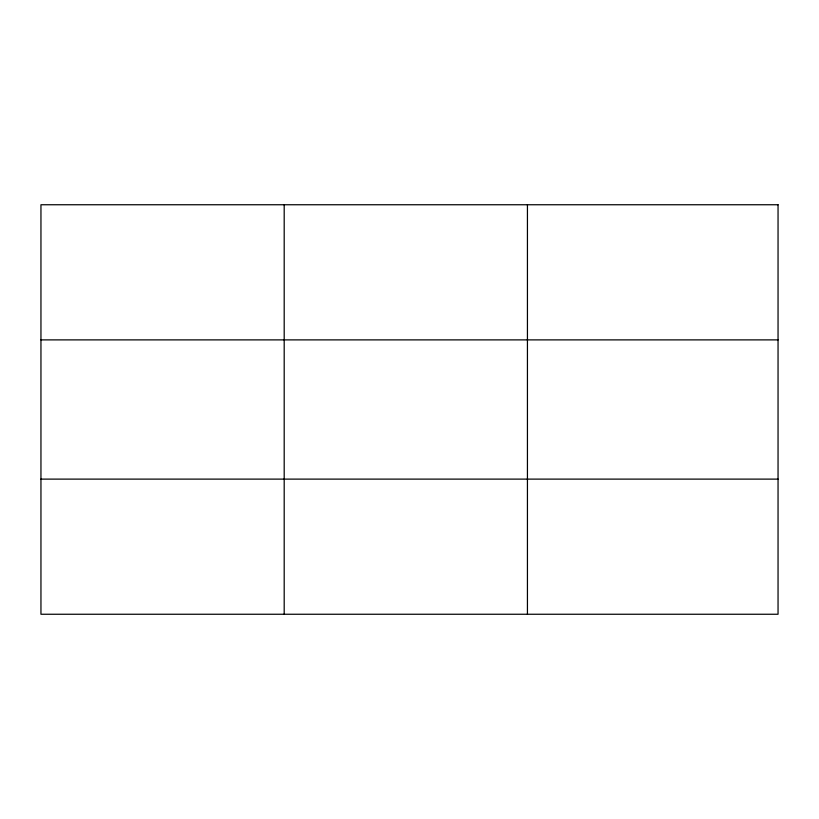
<?xml version="1.0" encoding="UTF-8"?>
<svg xmlns="http://www.w3.org/2000/svg" width="819" height="819" viewBox="0 0 819 819"><rect width="100%" height="100%" fill="white"/><g stroke="black" fill="none" stroke-linecap="round" stroke-linejoin="round"><path stroke-width="1.23" d="M284.193 614.25L284.193 204.75M527.436 614.25L527.436 204.75M40.95 339.885L778.05 339.885M40.95 479.115L778.05 479.115M778.05 204.75L40.95 204.75L40.95 614.25L778.05 614.25L778.05 204.75"/></g></svg>
